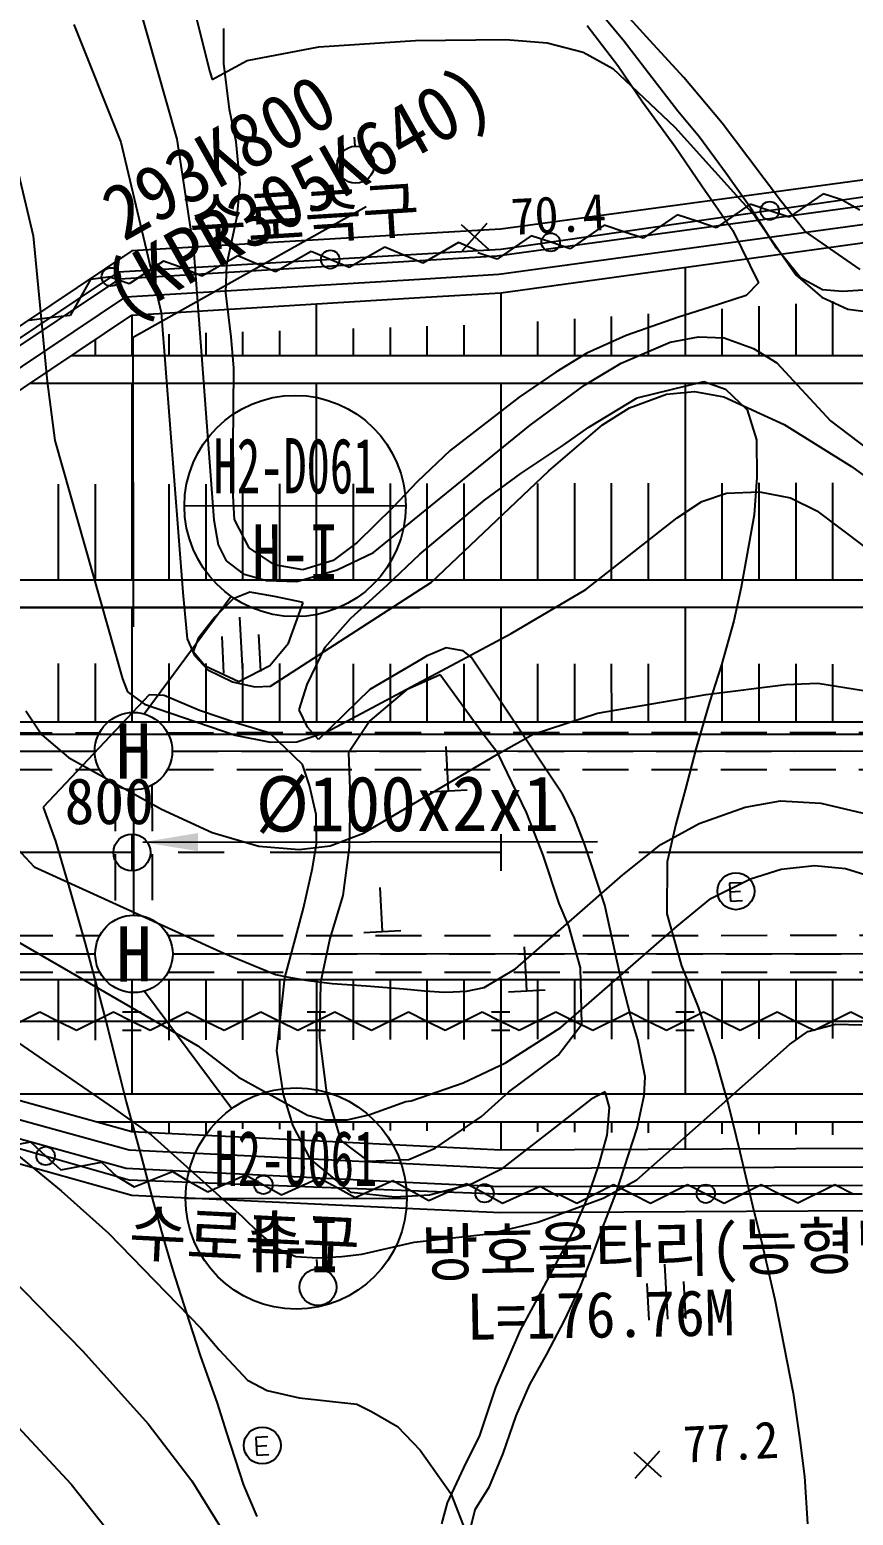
# Model space of a CAD drawing. Header units: millimetres. Extents: x 10470 to 11266, y 1103 to 1809.
# Drawn here: x 10750.5 to 10795.1, y 1430 to 1510.6 of the extents above; entities that cross this region are included whole.
import ezdxf
from ezdxf.enums import TextEntityAlignment as Align
from ezdxf.xclip import XClip

# ---------------------------------------------------------------- set-up
doc = ezdxf.new("R2010")
doc.units = ezdxf.units.MM
doc.header["$LTSCALE"] = 10
doc.header["$MEASUREMENT"] = 0
doc.header["$XCLIPFRAME"] = 2
doc.linetypes.add('CENTER', pattern=[2, 1.25, -0.25, 0.25, -0.25])
doc.linetypes.add('HIDDEN', pattern=[0.375, 0.25, -0.125])
for name, color, linetype in [('TN-CABL', 4, 'Continuous'), ('TN-MANH', 4, 'Continuous'), ('TZ-BASE', 253, 'Continuous'), ('TZ-CABL', 4, 'Continuous')]:
    doc.layers.add(name, color=color, linetype=linetype)
doc.styles.add('GR', font='GulimChe.ttf')
doc.styles.add('HANA', font='GulimChe.ttf')
doc.styles.get("Standard").update_dxf_attribs({"font": 'GulimChe.ttf'})
doc.linetypes.add('I_LINE', pattern='A,3.5,["I",Standard,S=1,R=0,X=-1,Y=-0.5],3.5', length=7)
doc.linetypes.add('ZIGZAG', pattern='A,0.0001,-0.2,[131,ltypeshp.shx,S=0.2,R=0,X=-0.2,Y=0],-0.4,[131,ltypeshp.shx,S=0.2,R=180,X=0.2,Y=0],-0.2', length=0.8001)
doc.dimstyles.get("Standard").update_dxf_attribs({"dimtxt": 0.18, "dimasz": 0.18, "dimexe": 0.18, "dimexo": 0.0625, "dimgap": 0.09, "dimtad": 0, "dimtih": 1, "dimtoh": 1, "dimdec": 4, "dimzin": 0, "dimdsep": 46, "dimtxsty": 'Standard', "dimcen": 0.09, "dimadec": 0, "dimazin": 0, "dimtfac": 1, "dimtdec": 4, "dimtofl": 0, "dimtmove": 0, "dimatfit": 3, "dimfxl": 0, "dimtolj": 1, "dimtzin": 0, "dimarcsym": 0})

# ---------------------------------------------------------------- blocks, each defined once
blk = doc.blocks.new('JD-DHFDCHG54DXG3XF')
at = {"layer": 'TZ-BASE'}
for p, q in [((200.446, 57.347, 70), (204.224, 42.357, 70)), ((200.114, 46.871, 71), (202.433, 38.692, 71)), ((228.082, 44.054, 69.182), (226.263, 46.064, 69.182)), ((226.636, 44.069, 68.694), (225.263, 45.718, 68.694)), ((196.853, 44.915, 72), (199.393, 38.533, 72)), ((204.984, 42.812, 69.633), (204.985, 44.71, 69.633)), ((224.69, 44.86, 69.633), (226.358, 42.701, 69.633)), ((206.246, 42.97, 70), (210.139, 43.71, 70)), ((210.139, 43.71, 70), (215.383, 44.05, 70)), ((215.383, 44.05, 70), (220.278, 44.101, 70)), ((220.278, 44.101, 70), (222.52, 43.921, 70)), ((222.52, 43.921, 70), (224.463, 43.415, 70)), ((228.007, 42.289, 68.694), (226.636, 44.069, 68.694)), ((229.939, 42.044, 69.182), (228.082, 44.054, 69.182)), ((204.356, 41.936, 70), (206.246, 42.97, 70)), ((205.296, 40.311, 69.633), (204.984, 42.812, 69.633)), ((224.463, 43.415, 70), (226.08, 42.542, 70)), ((204.224, 42.357, 70), (204.356, 41.936, 70)), ((226.08, 42.542, 70), (229.448, 39.346, 70)), ((226.358, 42.701, 69.633), (227.691, 40.734, 69.633)), ((229.601, 40.226, 68.694), (228.007, 42.289, 68.694)), ((232.017, 39.561, 69.182), (229.939, 42.044, 69.182)), ((205.653, 38.56, 69.633), (205.296, 40.311, 69.633)), ((227.691, 40.734, 69.633), (229.449, 38.311, 69.633)), ((230.789, 38.804, 68.694), (229.601, 40.226, 68.694)), ((233.406, 37.725, 69.182), (232.017, 39.561, 69.182)), ((193.26, 39.264, 73), (194.634, 33.448, 73)), ((202.433, 38.692, 71), (203.344, 32.747, 71)), ((212.057, 38.812, 70.017), (212.083, 38.313, 70.017)), ((229.448, 39.346, 70), (233.779, 34.549, 70)), ((232.232, 36.835, 68.694), (230.789, 38.804, 68.694)), ((199.393, 38.533, 72), (201.589, 29.302, 72)), ((205.874, 36.285, 69.633), (205.653, 38.56, 69.633)), ((229.449, 38.311, 69.633), (230.911, 36.173, 69.633)), ((235.166, 35.377, 69.182), (233.406, 37.725, 69.182)), ((205.705, 34.522, 69.633), (205.874, 36.285, 69.633)), ((239.998, 36.522), (219.998, 33.811)), ((239.998, 36.522), (219.998, 33.811)), ((233.603, 34.905, 68.694), (232.232, 36.835, 68.694)), ((230.911, 36.173, 69.633), (232.595, 33.751, 69.633)), ((237.487, 35.738), (235.65, 34.463)), ((238.548, 35.385), (237.487, 35.738)), ((219.801, 32.363), (240, 35.142)), ((233.528, 35.169), (231.69, 33.894)), ((234.589, 34.816), (233.528, 35.169)), ((234.951, 32.787, 68.694), (233.603, 34.905, 68.694)), ((235.65, 34.463), (234.589, 34.816)), ((236.501, 33.711, 69.182), (235.166, 35.377, 69.182)), ((239.486, 34.844), (238.514, 35.397)), ((205.152, 31.897, 69.633), (205.705, 34.522, 69.633)), ((217.857, 34.066, 70.395), (219.343, 32.727, 70.395)), ((217.931, 32.653, 70.395), (219.27, 34.139, 70.395)), ((219.9, 31.367), (239.999, 34.132)), ((225.609, 34.03), (223.772, 32.756)), ((226.67, 33.678), (225.609, 34.03)), ((229.568, 34.599), (227.731, 33.325)), ((230.629, 34.247), (229.568, 34.599)), ((231.69, 33.894), (230.629, 34.247)), ((233.779, 34.549, 70), (236.021, 31.328, 70)), ((194.634, 33.448, 73), (195.393, 25.554, 73)), ((215.615, 33.555), (199.998, 32.64)), ((215.615, 33.555), (199.998, 32.64)), ((219.998, 33.811), (215.615, 33.555)), ((219.998, 33.811), (215.615, 33.555)), ((217.713, 33.085), (215.775, 31.969)), ((218.741, 32.645), (217.713, 33.085)), ((221.65, 33.461), (219.812, 32.187)), ((219.998, 30.371), (239.998, 33.122)), ((222.711, 33.108), (221.65, 33.461)), ((223.772, 32.756), (222.711, 33.108)), ((227.731, 33.325), (226.67, 33.678)), ((232.595, 33.751, 69.633), (233.973, 30.9, 69.633)), ((239.503, 31.631, 69.182), (236.501, 33.711, 69.182)), ((199.998, 32.64), (179.999, 19.249)), ((199.998, 32.64), (179.999, 19.249)), ((203.344, 32.747, 71), (204.446, 18.055, 71)), ((205.734, 32.377), (203.796, 31.26)), ((206.762, 31.936), (205.734, 32.377)), ((209.727, 32.613), (207.789, 31.496)), ((210.755, 32.173), (209.727, 32.613)), ((213.72, 32.849), (211.782, 31.732)), ((214.748, 32.409), (213.72, 32.849)), ((215.775, 31.969), (214.748, 32.409)), ((215.615, 32.11), (219.801, 32.363)), ((219.812, 32.187), (218.751, 32.539)), ((236.268, 31.177, 68.694), (234.951, 32.787, 68.694)), ((199.336, 31.124), (215.615, 32.11)), ((201.716, 32.077), (199.85, 30.844)), ((202.769, 31.7), (201.716, 32.077)), ((203.796, 31.26), (202.769, 31.7)), ((205.098, 30.358, 69.633), (205.152, 31.897, 69.633)), ((207.789, 31.496), (206.762, 31.936)), ((211.782, 31.732), (210.755, 32.173)), ((229.998, 31.747), (229.999, 26.97)), ((179.071, 17.555), (199.336, 31.124)), ((197.746, 31.086), (196.642, 29.141)), ((198.856, 31.227), (197.746, 31.086)), ((199.85, 30.844), (198.798, 31.22)), ((199.667, 30.142), (215.615, 31.108)), ((215.615, 31.108), (219.9, 31.367)), ((233.973, 30.9, 69.633), (233.309, 30.212, 69.633)), ((236.021, 31.328, 70), (237.413, 30.123, 70)), ((237.444, 30.525, 68.694), (236.268, 31.177, 68.694)), ((179.535, 16.662), (199.667, 30.142)), ((199.999, 29.16), (215.615, 30.106)), ((205.373, 27.969, 69.633), (205.098, 30.358, 69.633)), ((215.615, 30.106), (219.998, 30.371)), ((219.998, 30.371), (219.999, 26.97)), ((233.309, 30.212, 69.633), (231.311, 29.576, 69.633)), ((237.413, 30.123, 70), (238.828, 29.472, 70)), ((238.533, 30.439, 68.694), (237.444, 30.525, 68.694)), ((237.998, 29.909), (237.999, 26.971)), ((240.506, 30.569, 68.694), (238.533, 30.439, 68.694)), ((179.999, 15.769), (199.999, 29.16)), ((196.642, 29.141), (195.532, 29)), ((199.998, 29.16), (199.999, 26.969)), ((201.589, 29.302, 72), (202.76, 14.108, 72)), ((209.998, 29.766), (209.999, 26.97)), ((225.998, 29.083), (225.999, 26.97)), ((229.634, 29.049, 69.633), (226.806, 28.045, 69.633)), ((227.998, 29.221), (227.999, 26.97)), ((231.311, 29.576, 69.633), (229.634, 29.049, 69.633)), ((231.998, 29.496), (231.999, 26.971)), ((233.998, 29.634), (233.999, 26.971)), ((235.998, 29.771), (235.999, 26.971)), ((238.828, 29.472, 70), (240.381, 29.276, 70)), ((195.532, 29), (194.423, 28.859)), ((205.998, 28.247), (205.999, 26.969)), ((207.998, 28.307), (207.999, 26.969)), ((211.998, 28.428), (211.999, 26.97)), ((213.998, 28.489), (213.999, 26.97)), ((215.998, 28.55), (215.999, 26.97)), ((217.998, 28.61), (217.999, 26.97)), ((221.998, 28.808), (221.999, 26.97)), ((223.998, 28.946), (223.999, 26.97)), ((197.999, 27.821), (197.999, 26.969)), ((201.998, 28.125), (201.999, 26.969)), ((203.998, 28.186), (203.999, 26.969)), ((205.524, 26.296, 69.633), (205.373, 27.969, 69.633)), ((226.806, 28.045, 69.633), (224.673, 27.091, 69.633)), ((226.538, 26.552, 71), (229.192, 27.681, 71)), ((229.192, 27.681, 71), (230.733, 27.98, 71)), ((230.733, 27.98, 71), (232.124, 27.923, 71)), ((232.124, 27.923, 71), (233.712, 27.348, 71)), ((196.726, 26.969), (215.616, 26.97)), ((215.616, 26.97), (274.167, 26.972)), ((224.673, 27.091, 69.633), (222.991, 26.057, 69.633)), ((233.712, 27.348, 71), (234.979, 26.573, 71)), ((205.501, 24.062, 69.633), (205.524, 26.296, 69.633)), ((222.991, 26.057, 69.633), (221.004, 24.706, 69.633)), ((224.553, 25.359, 71), (226.538, 26.552, 71)), ((234.979, 26.573, 71), (237.882, 23.425, 71)), ((194.485, 25.469), (215.616, 25.47)), ((195.393, 25.554, 73), (195.819, 22.349, 73)), ((199.999, 25.469), (199.999, 14.799)), ((209.999, 25.47), (209.999, 14.8)), ((215.616, 25.47), (274.169, 25.472)), ((219.999, 25.47), (219.999, 14.8)), ((221.604, 23.191, 71), (224.553, 25.359, 71)), ((227.409, 24.658, 72.676), (231.025, 25.559, 72.676)), ((228.991, 24.857, 72), (230.512, 25.006, 72)), ((229.999, 25.47), (229.999, 14.801)), ((230.512, 25.006, 72), (232.095, 24.712, 72)), ((231.025, 25.559, 72.676), (232.185, 25.134, 72.676)), ((232.185, 25.134, 72.676), (233.375, 24.013, 72.676)), ((221.004, 24.706, 69.633), (217.255, 21.816, 69.633)), ((224.782, 23.07, 72.676), (227.409, 24.658, 72.676)), ((226.978, 24.117, 72), (228.991, 24.857, 72)), ((232.095, 24.712, 72), (235.381, 23.214, 72)), ((205.48, 22.033, 69.633), (205.501, 24.062, 69.633)), ((225.515, 23.199, 72), (226.978, 24.117, 72)), ((233.375, 24.013, 72.676), (233.866, 22.393, 72.676)), ((237.882, 23.425, 71), (242.25, 20.097, 71)), ((213.1, 16.279, 71), (221.604, 23.191, 71)), ((222.605, 20.702, 72), (225.515, 23.199, 72)), ((223.419, 22.108, 72.676), (224.782, 23.07, 72.676)), ((235.381, 23.214, 72), (239.017, 20.947, 72)), ((195.819, 22.349, 73), (199.483, 9.413, 73)), ((205.458, 20.005, 69.633), (205.48, 22.033, 69.633)), ((217.255, 21.816, 69.633), (215.472, 20.106, 69.633)), ((221.092, 20.554, 72.676), (223.419, 22.108, 72.676)), ((233.866, 22.393, 72.676), (233.9, 20.364, 72.676)), ((216.248, 14.662, 72), (222.605, 20.702, 72)), ((219.124, 19.109, 72.676), (221.092, 20.554, 72.676)), ((233.9, 20.364, 72.676), (233.748, 18.318, 72.676)), ((239.017, 20.947, 72), (243.769, 17.458, 72)), ((195.999, 19.975), (195.999, 14.799)), ((197.999, 19.979), (197.999, 14.799)), ((201.999, 19.987), (201.999, 14.799)), ((203.999, 19.991), (203.999, 14.799)), ((205.57, 18.068, 69.633), (205.458, 20.005, 69.633)), ((205.999, 19.995), (205.999, 14.799)), ((207.999, 19.999), (207.999, 14.8)), ((211.999, 20.007), (211.999, 14.8)), ((213.999, 20.011), (213.999, 14.8)), ((215.472, 20.106, 69.633), (214.142, 18.711, 69.633)), ((215.999, 20.015), (215.999, 14.8)), ((217.999, 20.019), (217.999, 14.8)), ((221.999, 20.027), (221.999, 14.8)), ((223.999, 20.031), (223.999, 14.8)), ((225.999, 20.034), (225.999, 14.8)), ((227.999, 20.038), (227.999, 14.8)), ((230.912, 19.048, 73), (232.25, 19.503, 73)), ((231.999, 20.046), (231.999, 14.801)), ((232.25, 19.503, 73), (234.044, 19.562, 73)), ((233.999, 20.05), (233.999, 14.801)), ((234.044, 19.562, 73), (235.721, 19.235, 73)), ((235.999, 20.054), (235.999, 14.801)), ((237.999, 20.058), (237.999, 14.801)), ((214.142, 18.711, 69.633), (212.206, 16.816, 69.633)), ((215.618, 16.179, 72.676), (219.124, 19.109, 72.676)), ((229.568, 18.161, 73), (230.912, 19.048, 73)), ((235.721, 19.235, 73), (237.153, 18.539, 73)), ((237.153, 18.539, 73), (243.338, 13.84, 73)), ((204.446, 18.055, 71), (204.668, 16.683, 71)), ((206.361, 16.52, 69.633), (205.57, 18.068, 69.633)), ((224.611, 14.262, 73), (229.568, 18.161, 73)), ((233.748, 18.318, 72.676), (233.049, 14.399, 72.676)), ((204.668, 16.683, 71), (205.109, 15.824, 71)), ((207.723, 15.604, 69.633), (206.361, 16.52, 69.633)), ((212.206, 16.816, 69.633), (210.918, 15.834, 69.633)), ((211.128, 15.33, 71), (213.1, 16.279, 71)), ((213.854, 14.525, 72.676), (215.618, 16.179, 72.676)), ((205.109, 15.824, 71), (206.037, 15.122, 71)), ((209.261, 15.344, 69.633), (207.723, 15.604, 69.633)), ((208.94, 14.704, 71), (211.128, 15.33, 71)), ((210.918, 15.834, 69.633), (209.261, 15.344, 69.633)), ((177.486, 14.798), (215.616, 14.8)), ((206.037, 15.122, 71), (207.297, 14.754, 71)), ((207.297, 14.754, 71), (208.94, 14.704, 71)), ((207.509, 9.017, 72), (216.248, 14.662, 72)), ((211.844, 12.687, 72.676), (213.854, 14.525, 72.676)), ((215.616, 14.8), (265.999, 14.802)), ((202.76, 14.108, 72), (202.995, 11.584, 72)), ((205.488, 13.768, 71.812), (204.5, 12.764, 71.812)), ((206.393, 14.116, 71.812), (205.488, 13.768, 71.812)), ((207.724, 13.895, 71.812), (206.393, 14.116, 71.812)), ((209.28, 13.56, 71.812), (207.724, 13.895, 71.812)), ((220.565, 11.879, 73), (224.611, 14.262, 73)), ((233.049, 14.399, 72.676), (232.636, 12.563, 72.676)), ((215.616, 13.3), (173.605, 13.298)), ((179.999, 13.298), (215.616, 13.3)), ((199.999, 13.299), (200, 7.089)), ((208.486, 11.351, 71.812), (209.28, 13.56, 71.812)), ((209.999, 13.3), (210, 7.09)), ((266.022, 13.302), (215.616, 13.3)), ((215.616, 13.3), (266.022, 13.302)), ((219.999, 13.3), (220, 7.09)), ((229.999, 13.301), (230, 7.091)), ((204.5, 12.764, 71.812), (203.587, 11.609, 71.812)), ((205.832, 12.772, 71.407), (205.989, 9.776, 71.407)), ((210.474, 11.143, 72.676), (211.844, 12.687, 72.676)), ((232.636, 12.563, 72.676), (231.972, 10.184, 72.676)), ((202.995, 11.584, 72), (203.389, 10.686, 72)), ((203.587, 11.609, 71.812), (203.315, 10.898, 71.812)), ((204.99, 9.724, 71.407), (204.886, 11.721, 71.407)), ((206.987, 9.828, 71.407), (206.883, 11.825, 71.407)), ((208.029, 10.793, 71.812), (208.486, 11.351, 71.812)), ((210.575, 6.539, 73), (220.565, 11.879, 73)), ((203.315, 10.898, 71.812), (203.965, 10.122, 71.812)), ((203.389, 10.686, 72), (204.113, 9.906, 72)), ((207.478, 10.141, 71.812), (208.029, 10.793, 71.812)), ((209.495, 9.106, 72.676), (210.474, 11.143, 72.676)), ((215.973, 10.653, 72.676), (215.425, 10.321, 72.676)), ((217.049, 11.111, 72.676), (215.973, 10.653, 72.676)), ((217.968, 10.932, 72.676), (217.049, 11.111, 72.676)), ((218.396, 10.59, 72.676), (217.968, 10.932, 72.676)), ((223.351, 3.156, 72.676), (218.396, 10.59, 72.676)), ((195.999, 10.254), (196, 7.089)), ((197.999, 10.253), (198, 7.089)), ((201.999, 10.25), (202, 7.089)), ((203.965, 10.122, 71.812), (205.797, 9.276, 71.812)), ((203.999, 10.248), (204, 7.089)), ((204.113, 9.906, 72), (205.46, 9.264, 72)), ((205.797, 9.276, 71.812), (207.478, 10.141, 71.812)), ((205.999, 10.247), (206, 7.089)), ((207.999, 10.246), (208, 7.09)), ((211.999, 10.243), (212, 7.09)), ((215.425, 10.321, 72.676), (212.893, 8.845, 72.676)), ((213.999, 10.242), (214, 7.09)), ((215.999, 10.24), (216, 7.09)), ((217.999, 10.239), (218, 7.09)), ((221.999, 10.236), (222, 7.09)), ((223.999, 10.235), (224, 7.09)), ((225.999, 10.233), (226, 7.09)), ((227.999, 10.232), (228, 7.09)), ((231.972, 10.184, 72.676), (231.33, 8.162, 72.676)), ((231.999, 10.229), (232, 7.091)), ((233.999, 10.228), (234, 7.091)), ((235.999, 10.227), (236, 7.091)), ((237.999, 10.225), (238, 7.091)), ((199.483, 9.413, 73), (199.756, 8.721, 73)), ((205.46, 9.264, 72), (206.667, 8.995, 72)), ((206.667, 8.995, 72), (207.509, 9.017, 72)), ((209.068, 7.739, 72.676), (209.495, 9.106, 72.676)), ((216.714, 9.631, 73.671), (214.883, 8.823, 73.671)), ((219.047, 6.413, 73.671), (216.714, 9.631, 73.671)), ((231.139, 8.57, 74), (235.459, 9.109, 74)), ((235.459, 9.109, 74), (237.206, 9.188, 74)), ((237.206, 9.188, 74), (239.679, 8.786, 74)), ((200.924, 8.557, 73.07), (195.188, 2.456, 73.07)), ((199.756, 8.721, 73), (200.677, 8.05, 73)), ((201.751, 8.51, 73.07), (200.924, 8.557, 73.07)), ((203.658, 7.701, 73.07), (201.751, 8.51, 73.07)), ((212.893, 8.845, 72.676), (210.122, 6.131, 72.676)), ((214.883, 8.823, 73.671), (212.894, 7.135, 73.671)), ((225.245, 7.555, 74), (231.139, 8.57, 74)), ((231.33, 8.162, 72.676), (230.59, 5.597, 72.676)), ((194.245, 7.686, 74), (195.112, 6.38, 74)), ((200.677, 8.05, 73), (205.593, 6.374, 73)), ((205.792, 6.985, 73.07), (203.658, 7.701, 73.07)), ((209.528, 6.795, 72.676), (209.068, 7.739, 72.676)), ((221.76, 6.422, 74), (225.245, 7.555, 74)), ((0, 7.08), (274.184, 7.093)), ((207.477, 6.478, 73.07), (205.792, 6.985, 73.07)), ((209.243, 4.769, 73.07), (207.477, 6.478, 73.07)), ((208.942, 6.009, 73), (210.575, 6.539, 73)), ((210.122, 6.131, 72.676), (209.528, 6.795, 72.676)), ((212.894, 7.135, 73.671), (211.749, 5.4, 73.671)), ((195.112, 6.38, 74), (196.559, 5.146, 74)), ((205.593, 6.374, 73), (207.51, 5.993, 73)), ((207.51, 5.993, 73), (208.942, 6.009, 73)), ((217.174, 3.352, 74.517), (217.049, 5.749, 74.517)), ((219.844, 5.39, 73.671), (219.047, 6.413, 73.671)), ((219.856, 5.361, 74), (221.76, 6.422, 74)), ((196.559, 5.146, 74), (201.602, 2.358, 74)), ((211.749, 5.4, 73.671), (211.835, 2.957, 73.671)), ((212.556, 1.04, 74), (219.856, 5.361, 74)), ((221.407, 2.162, 73.671), (219.844, 5.39, 73.671)), ((230.59, 5.597, 72.676), (230.023, 3.462, 72.676)), ((209.626, 3.638, 73.07), (209.243, 4.769, 73.07)), ((209.986, 2.057, 73.07), (209.626, 3.638, 73.07)), ((216.175, 3.3, 74.517), (218.172, 3.404, 74.517)), ((230.023, 3.462, 72.676), (229.496, 1.532, 72.676)), ((195.188, 2.456, 73.07), (195.845, 0.608, 73.07)), ((211.835, 2.957, 73.671), (211.788, 0.272, 73.671)), ((223.959, 1.947, 72.676), (223.351, 3.156, 72.676)), ((230.761, 1.569, 75), (233.256, 2.461, 75)), ((233.256, 2.461, 75), (235.174, 2.794, 75)), ((235.174, 2.794, 75), (237.354, 2.668, 75)), ((237.354, 2.668, 75), (241.629, 1.675, 75)), ((201.602, 2.358, 74), (204.346, 1.092, 74)), ((210.006, 0.479, 73.07), (209.986, 2.057, 73.07)), ((222.303, -0.139, 73.671), (221.407, 2.162, 73.671)), ((224.563, 0.42, 72.676), (223.959, 1.947, 72.676)), ((200, 1), (200, -1)), ((200, 1), (200, -1)), ((204.346, 1.092, 74), (206.879, 0.352, 74)), ((210.745, 0.364, 74), (212.556, 1.04, 74)), ((220, 1), (220, -1)), ((220, 1), (220, -1)), ((228.68, 0.429, 75), (230.761, 1.569, 75)), ((229.496, 1.532, 72.676), (229.023, -0.51, 72.676)), ((193.522, 0.497, 75), (194.692, -0.78, 75)), ((195.845, 0.608, 73.07), (196.589, -1.897, 73.07)), ((206.879, 0.352, 74), (209.077, 0.154, 74)), ((209.077, 0.154, 74), (210.745, 0.364, 74)), ((209.786, -0.853, 73.07), (210.006, 0.479, 73.07)), ((211.788, 0.272, 73.671), (211.442, -2.335, 73.671)), ((225.655, -2.86, 72.676), (224.563, 0.42, 72.676)), ((226.618, -1.213, 75), (228.68, 0.429, 75)), ((194.692, -0.78, 75), (204.974, -5.461, 75)), ((223.177, -2.759, 73.671), (222.303, -0.139, 73.671)), ((229.023, -0.51, 72.676), (229.012, -3.327, 72.676)), ((235.217, -0.896, 76), (237.024, -0.705, 76)), ((237.024, -0.705, 76), (238.692, -0.868, 76)), ((209.312, -3.026, 73.07), (209.786, -0.853, 73.07)), ((220.803, -6.307, 75), (226.618, -1.213, 75)), ((231.399, -2.499, 76), (233.542, -1.432, 76)), ((233.542, -1.432, 76), (235.217, -0.896, 76)), ((238.692, -0.868, 76), (240.277, -1.356, 76)), ((196.589, -1.897, 73.07), (197.459, -4.931, 73.07)), ((211.442, -2.335, 73.671), (210.723, -4.657, 73.671)), ((213.582, -4.292, 77.052), (213.456, -1.896, 77.052)), ((233.067, -1.637, 76.29), (232.403, -1.672, 76.29)), ((232.403, -1.672, 76.29), (232.454, -2.634, 76.29)), ((233.009, -2.122, 76.29), (232.428, -2.153, 76.29)), ((208.863, -4.656, 73.07), (209.312, -3.026, 73.07)), ((223.689, -4.004, 73.671), (223.177, -2.759, 73.671)), ((226.48, -6.663, 72.676), (225.655, -2.86, 72.676)), ((229.568, -4.004, 76), (231.399, -2.499, 76)), ((232.454, -2.634, 76.29), (233.117, -2.599, 76.29)), ((191.265, -3.379, 76), (203.578, -10.497, 76)), ((223.254, -9.497, 76), (229.568, -4.004, 76)), ((224.323, -6.265, 73.671), (223.689, -4.004, 73.671)), ((229.012, -3.327, 72.676), (229.81, -6.153, 72.676)), ((208.296, -6.791, 73.07), (208.863, -4.656, 73.07)), ((210.723, -4.657, 73.671), (210.228, -7.056, 73.671)), ((212.583, -4.345, 77.052), (214.58, -4.24, 77.052)), ((197.459, -4.931, 73.07), (198.163, -7.568, 73.07)), ((204.974, -5.461, 75), (207.784, -6.625, 75)), ((221.418, -7.511, 77.447), (221.293, -5.114, 77.447)), ((219.107, -7.327, 75), (220.803, -6.307, 75)), ((224.404, -9.308, 73.671), (224.323, -6.265, 73.671)), ((229.81, -6.153, 72.676), (230.706, -8.398, 72.676)), ((274.198, -6.906), (0, -6.92)), ((188.337, -6.535, 77), (199.045, -13.903, 77)), ((196, -6.91), (196, -10.19)), ((198, -6.91), (198, -10.185)), ((200, -6.91), (200.001, -13.12)), ((202, -6.909), (202, -10.176)), ((204, -6.909), (204, -10.172)), ((206, -6.909), (206, -10.168)), ((207.784, -6.625, 75), (208.398, -6.748, 75)), ((207.86, -10.751, 73.07), (208.296, -6.791, 73.07)), ((208, -6.909), (208, -10.163)), ((208.398, -6.748, 75), (209.429, -6.932, 75)), ((209.429, -6.932, 75), (210.857, -7.11, 75)), ((210, -6.909), (210.001, -13.119)), ((210.228, -7.056, 73.671), (210.178, -10.061, 73.671)), ((210.857, -7.11, 75), (212.707, -7.234, 75)), ((212, -6.909), (212, -10.155)), ((212.707, -7.234, 75), (214.749, -7.395, 75)), ((214, -6.909), (214, -10.15)), ((216, -6.909), (216, -10.146)), ((218, -6.909), (218, -10.142)), ((220, -6.909), (220.001, -13.119)), ((222, -6.908), (222, -10.133)), ((224, -6.908), (224, -10.129)), ((226, -6.908), (226, -10.124)), ((227.056, -8.904, 72.676), (226.48, -6.663, 72.676)), ((228, -6.908), (228, -10.12)), ((230, -6.908), (230.001, -13.118)), ((232, -6.908), (232, -10.111)), ((234, -6.908), (234, -10.107)), ((236, -6.908), (236, -10.102)), ((238, -6.908), (238, -10.098)), ((198.163, -7.568, 73.07), (198.597, -9.207, 73.07)), ((214.749, -7.395, 75), (215.874, -7.51, 75)), ((215.874, -7.51, 75), (216.934, -7.581, 75)), ((216.934, -7.581, 75), (217.421, -7.555, 75)), ((217.421, -7.555, 75), (218.144, -7.517, 75)), ((218.144, -7.517, 75), (219.107, -7.327, 75)), ((220.419, -7.563, 77.447), (222.417, -7.459, 77.447)), ((192.995, -9.648), (194.995, -8.647)), ((194.995, -8.647), (195.995, -9.147)), ((196.995, -9.647), (198.995, -8.647)), ((198.995, -8.647), (199.995, -9.147)), ((199.495, -8.647), (200.495, -8.647)), ((199.995, -8.647), (199.995, -9.647)), ((200.995, -9.647), (202.995, -8.646)), ((202.995, -8.646), (203.995, -9.146)), ((204.995, -9.646), (206.995, -8.646)), ((206.995, -8.646), (207.995, -9.146)), ((208.995, -9.646), (210.995, -8.645)), ((209.495, -8.646), (210.495, -8.645)), ((209.995, -8.645), (209.995, -9.645)), ((210.995, -8.645), (211.995, -9.145)), ((212.995, -9.645), (214.995, -8.645)), ((214.995, -8.645), (215.995, -9.145)), ((216.995, -9.645), (218.995, -8.644)), ((218.995, -8.644), (219.995, -9.144)), ((219.495, -8.644), (220.495, -8.644)), ((219.995, -8.644), (219.995, -9.644)), ((220.995, -9.644), (222.995, -8.644)), ((222.995, -8.644), (223.995, -9.144)), ((224.995, -9.644), (226.995, -8.643)), ((226.995, -8.643), (227.995, -9.143)), ((228.995, -9.643), (230.995, -8.643)), ((229.495, -8.643), (230.495, -8.643)), ((229.995, -8.643), (229.995, -9.643)), ((230.706, -8.398, 72.676), (231.599, -11.037, 72.676)), ((230.995, -8.643), (231.995, -9.143)), ((232.995, -9.643), (234.995, -8.642)), ((234.995, -8.642), (235.995, -9.142)), ((236.995, -9.642), (238.995, -8.642)), ((238.995, -8.642), (239.995, -9.142)), ((180, -9.601), (200.001, -15.14)), ((184.994, -9.241, 78), (196.162, -18.354, 78)), ((195.995, -9.147), (196.995, -9.647)), ((198.597, -9.207, 73.07), (199.337, -12.145, 73.07)), ((199.495, -9.647), (200.495, -9.647)), ((199.995, -9.147), (200.995, -9.647)), ((203.995, -9.146), (204.995, -9.646)), ((207.995, -9.146), (208.995, -9.646)), ((209.495, -9.646), (210.495, -9.645)), ((211.995, -9.145), (212.995, -9.645)), ((215.995, -9.145), (216.995, -9.645)), ((219.495, -9.644), (220.495, -9.644)), ((219.995, -9.144), (220.995, -9.644)), ((220.252, -11.413, 76), (223.254, -9.497, 76)), ((223.11, -11.004, 73.671), (224.404, -9.308, 73.671)), ((223.995, -9.144), (224.995, -9.644)), ((227.438, -10.167, 72.676), (227.056, -8.904, 72.676)), ((227.995, -9.143), (228.995, -9.643)), ((229.495, -9.643), (230.495, -9.643)), ((231.995, -9.143), (232.995, -9.643)), ((235.995, -9.142), (236.995, -9.642)), ((236.66, -9.709, 77), (238.163, -9.321, 77)), ((238.163, -9.321, 77), (239.591, -9.352, 77)), ((210.178, -10.061, 73.671), (210.559, -13.033, 73.671)), ((227.375, -17.754, 77), (235.664, -10.425, 77)), ((227.83, -12.162, 72.676), (227.438, -10.167, 72.676)), ((235.664, -10.425, 77), (236.66, -9.709, 77)), ((179.737, -10.565), (199.841, -16.133)), ((203.578, -10.497, 76), (205.77, -12.185, 76)), ((208.211, -13.121, 73.07), (207.86, -10.751, 73.07)), ((220.44, -12.986, 73.671), (223.11, -11.004, 73.671)), ((231.599, -11.037, 72.676), (232.359, -13.731, 72.676)), ((179.474, -11.53), (199.681, -17.126)), ((217.967, -12.5, 76), (220.252, -11.413, 76)), ((199.337, -12.145, 73.07), (199.679, -13.519, 73.07)), ((205.77, -12.185, 76), (209.515, -14.259, 76)), ((215.139, -13.466, 76), (217.967, -12.5, 76)), ((227.782, -13.176, 72.676), (227.83, -12.162, 72.676)), ((200.001, -18.61), (180.001, -13.001)), ((200.001, -18.61), (180.001, -13.001)), ((215.617, -13.119), (192.708, -13.12)), ((199.679, -13.519, 73.07), (200.511, -16.552, 73.07)), ((208.738, -14.835, 73.07), (208.211, -13.121, 73.07)), ((210.559, -13.033, 73.671), (211.321, -15.633, 73.671)), ((212.843, -14.234, 76), (214.852, -13.511, 76)), ((214.852, -13.511, 76), (215.139, -13.466, 76)), ((265.948, -13.117), (215.617, -13.119)), ((218.961, -14.323, 73.671), (220.44, -12.986, 73.671)), ((224.906, -13.389, 73.07), (223.164, -14.743, 73.07)), ((225.661, -12.984, 73.07), (224.906, -13.389, 73.07)), ((225.897, -13.832, 73.07), (225.661, -12.984, 73.07)), ((227.407, -14.956, 72.676), (227.782, -13.176, 72.676)), ((199.045, -13.903, 77), (201.037, -15.326, 77)), ((209.515, -14.259, 76), (210.503, -14.495, 76)), ((210.503, -14.495, 76), (211.68, -14.503, 76)), ((211.68, -14.503, 76), (212.843, -14.234, 76)), ((216.444, -16.043, 73.671), (218.961, -14.323, 73.671)), ((225.769, -15.333, 73.07), (225.897, -13.832, 73.07)), ((232.359, -13.731, 72.676), (232.972, -16.235, 72.676)), ((198.123, -14.62), (215.618, -14.619)), ((200.001, -14.62), (200.001, -15.14)), ((200.001, -15.14), (215.618, -15.912)), ((202.001, -14.619), (202.001, -15.238)), ((204.001, -14.619), (204.001, -15.337)), ((206.001, -14.619), (206.001, -14.998)), ((208.001, -14.619), (208.001, -15.018)), ((209.677, -16.63, 73.07), (208.738, -14.835, 73.07)), ((210.001, -14.619), (210.001, -15.634)), ((212.001, -14.619), (212.001, -15.057)), ((214.001, -14.619), (214.001, -15.077)), ((215.618, -14.619), (266.001, -14.616)), ((216.001, -14.619), (216.001, -15.096)), ((218.001, -14.619), (218.001, -15.116)), ((220.001, -14.619), (220.001, -16.129)), ((223.164, -14.743, 73.07), (220.002, -17.189, 73.07)), ((222.001, -14.618), (222.001, -15.155)), ((224.001, -14.618), (224.001, -15.175)), ((226.001, -14.618), (226.001, -15.195)), ((226.262, -18.456, 72.676), (227.407, -14.956, 72.676)), ((228.001, -14.618), (228.001, -15.215)), ((230.001, -14.618), (230.001, -16.088)), ((232.001, -14.618), (232.001, -15.254)), ((234.001, -14.618), (234.001, -15.274)), ((236.001, -14.618), (236.001, -15.293)), ((238.001, -14.618), (238.001, -15.313)), ((192.295, -16.116), (194.493, -15.703)), ((194.493, -15.703), (195.317, -16.458)), ((201.037, -15.326, 77), (205.972, -19.754, 77)), ((211.321, -15.633, 73.671), (212.813, -16.737, 73.671)), ((215.011, -16.648, 73.671), (216.444, -16.043, 73.671)), ((215.618, -15.912), (220.001, -16.129)), ((220.001, -16.129), (240.001, -16.048)), ((225.319, -16.963, 73.07), (225.769, -15.333, 73.07)), ((195.317, -16.458), (196.142, -17.214)), ((196.142, -17.214), (198.339, -16.801)), ((198.339, -16.801), (199.164, -17.556)), ((199.841, -16.133), (215.618, -16.913)), ((200.511, -16.552, 73.07), (201.144, -18.944, 73.07)), ((211.893, -18.438, 73.07), (209.677, -16.63, 73.07)), ((212.813, -16.737, 73.671), (215.011, -16.648, 73.671)), ((215.618, -16.913), (219.978, -17.129)), ((232.972, -16.235, 72.676), (233.655, -19.154, 72.676)), ((199.164, -17.556), (200.118, -18.139)), ((199.681, -17.126), (215.618, -17.914)), ((200.118, -18.139), (202.195, -17.311)), ((202.195, -17.311), (203.15, -17.893)), ((204.114, -18.414), (206.151, -17.491)), ((206.151, -17.491), (207.131, -18.029)), ((208.112, -18.567), (210.148, -17.644)), ((210.148, -17.644), (211.129, -18.182)), ((220.002, -17.189, 73.07), (218.415, -17.999, 73.07)), ((219.978, -17.129), (239.808, -17.048)), ((224.699, -18.759, 73.07), (225.319, -16.963, 73.07)), ((196.162, -18.354, 78), (198.731, -20.649, 78)), ((203.134, -17.876), (204.114, -18.414)), ((207.131, -18.029), (208.112, -18.567)), ((211.129, -18.182), (212.109, -18.72)), ((214.256, -18.706, 73.07), (211.893, -18.438, 73.07)), ((212.109, -18.72), (214.145, -17.798)), ((214.145, -17.798), (215.126, -18.335)), ((215.126, -18.335), (216.106, -18.873)), ((215.618, -17.914), (219.955, -18.129)), ((216.106, -18.873), (218.143, -17.951)), ((218.415, -17.999, 73.07), (216.136, -18.595, 73.07)), ((218.143, -17.951), (219.123, -18.489)), ((219.123, -18.489), (220.103, -19.027)), ((219.955, -18.129), (239.615, -18.049)), ((220.103, -19.027), (222.14, -18.104)), ((222.14, -18.104), (223.12, -18.642)), ((223.122, -18.516), (224.122, -19.016)), ((224.122, -19.016), (226.122, -18.016)), ((225.528, -20.383, 72.676), (226.262, -18.456, 72.676)), ((225.563, -18.75, 77), (227.375, -17.754, 77)), ((226.122, -18.016), (227.122, -18.516)), ((227.122, -18.516), (228.122, -19.016)), ((228.122, -19.016), (230.122, -18.016)), ((230.122, -18.016), (231.122, -18.516)), ((231.122, -18.516), (232.122, -19.016)), ((232.122, -19.016), (234.122, -18.016)), ((234.122, -18.016), (235.122, -18.515)), ((235.122, -18.515), (236.122, -19.015)), ((236.122, -19.015), (238.122, -18.015)), ((238.122, -18.015), (239.122, -18.515)), ((215.618, -19.343), (200.001, -18.61)), ((215.618, -19.343), (200.001, -18.61)), ((201.144, -18.944, 73.07), (201.741, -21.092, 73.07)), ((216.136, -18.595, 73.07), (214.256, -18.706, 73.07)), ((220.001, -19.549), (215.618, -19.343)), ((220.001, -19.549), (215.618, -19.343)), ((222.006, -20.064, 77), (225.563, -18.75, 77)), ((223.93, -20.555, 73.07), (224.699, -18.759, 73.07)), ((233.655, -19.154, 72.676), (234.178, -21.263, 72.676)), ((205.972, -19.754, 77), (206.922, -20.673, 77)), ((219.353, -20.687, 77), (222.006, -20.064, 77)), ((240.001, -19.438), (220.001, -19.549)), ((240.001, -19.438), (220.001, -19.549)), ((198.731, -20.649, 78), (203.733, -25.812, 78)), ((206.922, -20.673, 77), (207.892, -21.481, 77)), ((215.303, -21.142, 77), (219.353, -20.687, 77)), ((222.971, -22.366, 73.07), (223.93, -20.555, 73.07)), ((224.909, -22.068, 72.676), (225.528, -20.383, 72.676)), ((201.741, -21.092, 73.07), (202.213, -22.674, 73.07)), ((207.892, -21.481, 77), (208.883, -21.914, 77)), ((212.476, -21.796, 77), (215.303, -21.142, 77)), ((234.178, -21.263, 72.676), (234.86, -24.257, 72.676)), ((208.883, -21.914, 77), (210.064, -21.991, 77)), ((210.012, -22.078, 78.769), (210.038, -22.577, 78.769)), ((210.064, -21.991, 77), (211.375, -21.922, 77)), ((211.375, -21.922, 77), (212.476, -21.796, 77)), ((221.879, -24.421, 73.07), (222.971, -22.366, 73.07)), ((224.311, -23.583, 72.676), (224.909, -22.068, 72.676)), ((228.887, -22.33, 73.135), (229.044, -25.326, 73.135)), ((193.317, -22.957, 79), (197.343, -27.057, 79)), ((202.213, -22.674, 73.07), (203.103, -25.446, 73.07)), ((230.042, -25.274, 73.135), (229.938, -23.276, 73.135)), ((223.466, -25.396, 72.676), (224.311, -23.583, 72.676)), ((228.045, -25.378, 73.135), (227.941, -23.381, 73.135)), ((221.074, -25.915, 73.07), (221.879, -24.421, 73.07)), ((234.86, -24.257, 72.676), (235.858, -29.339, 72.676)), ((203.103, -25.446, 73.07), (203.705, -27.292, 73.07)), ((222.507, -27.208, 72.676), (223.466, -25.396, 72.676)), ((203.733, -25.812, 78), (204.721, -26.977, 78)), ((219.727, -29.02, 73.07), (221.074, -25.915, 73.07)), ((197.343, -27.057, 79), (200.87, -31.001, 79)), ((203.705, -27.292, 73.07), (204.617, -29.875, 73.07)), ((204.721, -26.977, 78), (206.258, -28.625, 78)), ((221.588, -28.869, 72.676), (222.507, -27.208, 72.676)), ((206.258, -28.625, 78), (207.326, -29.192, 78)), ((220.838, -30.571, 72.676), (221.588, -28.869, 72.676)), ((207.326, -29.192, 78), (209.076, -29.585, 78)), ((209.076, -29.585, 78), (212.205, -29.924, 78)), ((218.854, -31.678, 73.07), (219.727, -29.02, 73.07)), ((235.858, -29.339, 72.676), (236.227, -31.86, 72.676)), ((193.089, -30.384, 80), (196.697, -34.277, 80)), ((204.617, -29.875, 73.07), (205.126, -31.477, 73.07)), ((212.205, -29.924, 78), (212.988, -30.333, 78)), ((212.988, -30.333, 78), (214.409, -31.139, 78)), ((220.14, -32.611, 72.676), (220.838, -30.571, 72.676)), ((200.87, -31.001, 79), (203.243, -34.095, 79)), ((214.409, -31.139, 78), (215.629, -32.428, 78)), ((205.126, -31.477, 73.07), (206.053, -34.323, 73.07)), ((207.378, -31.703, 78.957), (206.714, -31.737, 78.957)), ((206.714, -31.737, 78.957), (206.764, -32.699, 78.957)), ((207.32, -32.188, 78.957), (206.739, -32.218, 78.957)), ((218.125, -33.116, 73.07), (218.854, -31.678, 73.07)), ((236.227, -31.86, 72.676), (236.468, -33.853, 72.676)), ((206.764, -32.699, 78.957), (207.428, -32.664, 78.957)), ((215.629, -32.428, 78), (217.3, -34.781, 78)), ((219.389, -34.388, 72.676), (220.14, -32.611, 72.676)), ((227.212, -32.538, 77.213), (228.698, -33.876, 77.213)), ((227.286, -33.95, 77.213), (228.625, -32.464, 77.213)), ((217.107, -35.284, 73.07), (218.125, -33.116, 73.07)), ((196.697, -34.277, 80), (199.39, -37.678, 80)), ((203.243, -34.095, 79), (205.219, -37.278, 79)), ((206.053, -34.323, 73.07), (206.768, -36.021, 73.07)), ((218.606, -35.638, 72.676), (219.389, -34.388, 72.676)), ((236.468, -33.853, 72.676), (236.648, -36.428, 72.676)), ((216.813, -36.427, 73.07), (217.107, -35.284, 73.07)), ((217.3, -34.781, 78), (220.162, -42.093, 78)), ((218.193, -37.343, 72.676), (218.606, -35.638, 72.676))]:
    blk.add_line(p, q, dxfattribs=at)
at = {"layer": 'TZ-BASE', "ltscale": 0.2}
for p, q in [((239.788, 35.563), (220.006, 32.72)), ((220.006, 32.72), (199.252, 31.492)), ((199.252, 31.492), (178.85, 17.822)), ((-0.005, -9.172), (279.995, -9.137)), ((180.09, -12.111), (199.841, -17.75)), ((199.841, -17.75), (219.839, -18.516)), ((219.839, -18.516), (239.61, -18.515))]:
    blk.add_line(p, q, dxfattribs=at)
at = {"layer": 'TZ-BASE', "linetype": 'I_LINE', "ltscale": 0.2}
blk.add_line((280, 6.402), (150.305, 6.402), dxfattribs=at)
at = {"layer": 'TZ-BASE', "linetype": 'CENTER', "flags": 128}
blk.add_lwpolyline([(700, 0), (493.992, 0), (399.999, 0.04), (367.559, 0), (280, 0), (0, 0)], dxfattribs=at)
at = {"layer": 'TZ-BASE'}
for centre, radius in [((212.135, 37.314, 70.017), 1), ((234.589, 34.816), 0.5), ((222.711, 33.108), 0.5), ((210.755, 32.173), 0.5), ((198.856, 31.227), 0.5), ((200, 0), 1), ((200, 0), 1), ((232.758, -2.102, 76.29), 1), ((195.317, -16.458), 0.5), ((207.131, -18.029), 0.5), ((219.123, -18.489), 0.5), ((231.122, -18.516), 0.5), ((210.09, -23.576, 78.769), 1), ((207.069, -32.168, 78.957), 1)]:
    blk.add_circle(centre, radius, dxfattribs=at)
at = {"layer": 'TZ-BASE', "style": 'HANA'}
for s, height, rotation, p in [('수로측구', 2.5, 3.63917, (203.158, 32.908)), ('70.4', 2, 2.9893, (220.598, 33.501, 70.395)), ('수로측구', 2.5, 357.12523, (199.779, -21.842)), ('방호울타리(능형망)', 2.5, 0.96514, (215.699, -22.965)), ('L=176.76M', 2.5, 0.96514, (218.166, -26.44)), ('77.2', 2, 2.9893, (229.953, -33.103, 77.213))]:
    blk.add_text(s, height=height, rotation=rotation, dxfattribs=at).set_placement(p)
blk.add_text('800', height=2.5, dxfattribs=at).set_placement((196.346, 1.539))
blk.add_text('800', height=2.5, dxfattribs=at).set_placement((196.346, 1.539))

msp = doc.modelspace()

# ---------------------------------------------------------------- linework, layer by layer
at = {"layer": 'TN-CABL', "linetype": 'ZIGZAG', "ltscale": 0.5, "elevation": 67.648}
for points in [[(10648.199, 1471.453), (10753.999, 1471.453)], [(10758.199, 1471.454), (10826.999, 1471.465)], [(10648.223, 1460.454), (10754.023, 1460.454)], [(10758.223, 1460.454), (10827.023, 1460.465)]]:
    msp.add_lwpolyline(points, dxfattribs=at)
at = {"layer": 'TN-MANH'}
for centre in [(10756.099, 1471.453, 67.648), (10756.123, 1460.454, 67.648)]:
    msp.add_circle(centre, 2.1, dxfattribs=at)
at = {"layer": 'TZ-BASE'}
for p, q in [((10770.86, 1484.758, 67.648), (10758.86, 1484.743, 67.648)), ((10756.674, 1473.473, 67.648), (10761.394, 1479.853, 67.648)), ((10756.703, 1458.435, 67.648), (10761.438, 1452.067, 67.648)), ((10770.916, 1447.185, 67.648), (10758.916, 1447.171, 67.648))]:
    msp.add_line(p, q, dxfattribs=at)
at = {"layer": 'TZ-BASE', "elevation": 67.648, "flags": 128}
msp.add_lwpolyline([(10756.091, 1478.203), (10756.072, 1493.906), (10768.722, 1501.008)], dxfattribs=at)
at = {"layer": 'TZ-BASE'}
for centre in [(10764.86, 1484.751, 67.648), (10764.916, 1447.178, 67.648)]:
    msp.add_circle(centre, 6, dxfattribs=at)
at = {"layer": 'TZ-CABL', "linetype": 'HIDDEN', "elevation": 67.648}
for points in [[(10647.946, 1472.453), (10754.253, 1472.453)], [(10757.946, 1472.454), (10827.252, 1472.465)], [(10648.199, 1471.453), (10753.999, 1471.453)], [(10758.199, 1471.454), (10826.999, 1471.465)], [(10647.946, 1470.453), (10754.253, 1470.453)], [(10757.946, 1470.454), (10827.253, 1470.465)], [(10755.101, 1469.606), (10755.107, 1462.299)], [(10757.101, 1469.608), (10757.107, 1462.301)], [(10647.969, 1461.454), (10754.276, 1461.454)], [(10757.969, 1461.454), (10827.276, 1461.465)], [(10648.223, 1460.454), (10754.023, 1460.454)], [(10758.223, 1460.454), (10827.023, 1460.465)], [(10647.969, 1459.454), (10754.276, 1459.454)], [(10757.969, 1459.454), (10827.276, 1459.465)]]:
    msp.add_lwpolyline(points, dxfattribs=at)
at = {"layer": 'TZ-CABL', "linetype": 'ZIGZAG', "ltscale": 0.5, "elevation": 67.648}
msp.add_lwpolyline([(10756.101, 1469.353), (10756.107, 1462.553)], dxfattribs=at)

# ---------------------------------------------------------------- block references
at = {"layer": 'TZ-BASE'}
ref = msp.add_blockref('JD-DHFDCHG54DXG3XF', (10556.015, 1465.953, 67.648), dxfattribs=at)
XClip(ref).set_block_clipping_path([(-0.0000000003, -74.9999999998), (700.0000000003, 75.0000000023)])

# ---------------------------------------------------------------- texts
at = {"layer": 'TN-MANH', "linetype": 'ByBlock', "style": 'GR'}
for p in [(10756.099, 1471.453, 67.648), (10756.123, 1460.454, 67.648)]:
    msp.add_text('H', height=3, rotation=0.0703, dxfattribs=at).set_placement(p, align=Align.MIDDLE)
at = {"layer": 'TZ-BASE', "style": 'GR'}
for s, p in [('293K800', (10755.557, 1499.066, 67.648)), ('(KPR305K640)', (10755.562, 1494.767, 67.648))]:
    msp.add_text(s, height=3, rotation=29.30901, dxfattribs=at).set_placement(p)
for s, width, p in [('H2-D061', 0.65, (10764.858, 1486.911, 67.648)), ('H-I', 0.8, (10764.864, 1482.251, 67.648)), ('H2-U061', 0.65, (10764.904, 1449.338, 67.648)), ('H-I', 0.8, (10764.91, 1444.678, 67.648))]:
    msp.add_text(s, height=3, rotation=0.0703, dxfattribs=dict(at, width=width)).set_placement(p, align=Align.MIDDLE)
at = {"layer": 'TZ-BASE'}
msp.add_text('Ø100x2x1', height=3, rotation=0.12212, dxfattribs=at).set_placement((10770.954, 1468.607, 67.648), align=Align.MIDDLE)

# ---------------------------------------------------------------- leaders
msp.add_leader([(10756.605, 1466.513, 67.648), (10781.262, 1466.543, 67.648)], dimstyle='Standard', override={"dimtxt": 3, "dimasz": 3, "dimexe": 2, "dimexo": 3, "dimgap": 1, "dimtad": 0, "dimtih": 0, "dimcen": 1, "dimaunit": 1, "dimadec": 8, "dimtix": 1, "dimtofl": 1, "dimtmove": 2, "dimtvp": 2}, dxfattribs=at)

doc.saveas('drawing.dxf')
